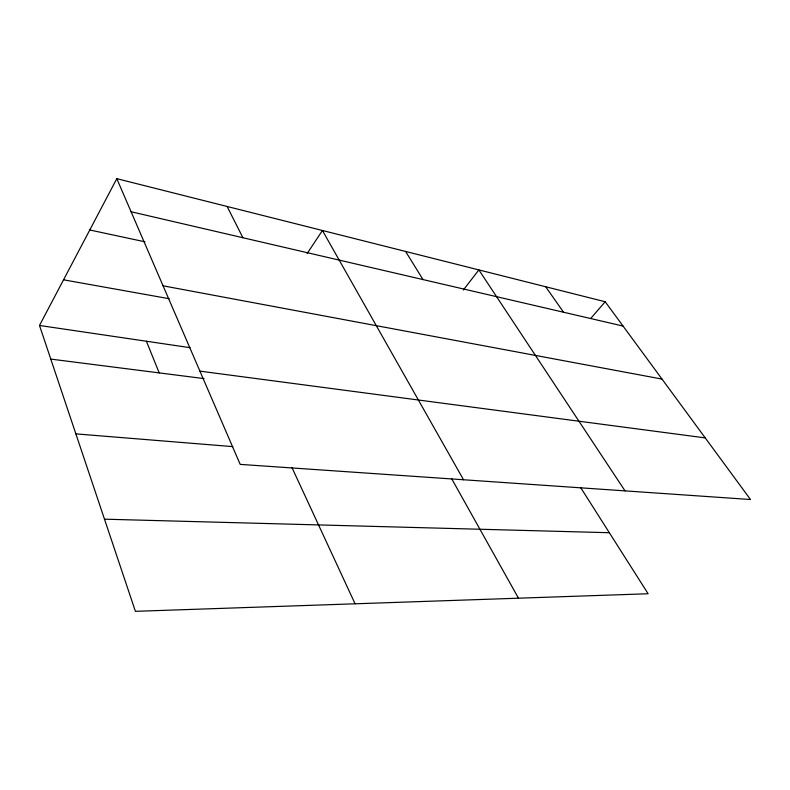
<?xml version="1.0" encoding="UTF-8"?>
<svg xmlns="http://www.w3.org/2000/svg" width="790" height="790" viewBox="0 0 790 790"><rect width="100%" height="100%" fill="white"/><g stroke="black" fill="none" stroke-linecap="round" stroke-linejoin="round"><path stroke-width="1.19" d="M580.62 487.529L648.126 593.754L135.406 611.332L39.5 325.47L116.802 178.668L605.189 301.75L750.5 499.517L240.19 464.382L116.802 178.668M307.103 253.6L322.429 230.492L463.523 479.757M463.345 289.989L478.868 269.913L625.028 490.876M590.663 318.528L605.189 301.75M104.487 519.178L609.337 532.717M75.87 433.878L232.803 446.617M50.787 359.094L204.018 378.598M199.929 371.142L705.223 437.897M39.5 325.47L190.074 347.679M63.536 279.818L169.169 298.709M163.076 285.812L662.01 379.082M89.784 229.989L144.995 241.819M131.091 211.75L623.053 326.063M545.692 286.76L563.546 312.238M405.625 251.457L422.986 279.571M451.692 478.75L518.477 598.198M227.115 206.467L242.905 237.731M291.885 467.394L355.085 603.807M146.397 341.231L159.195 372.9"/></g></svg>
